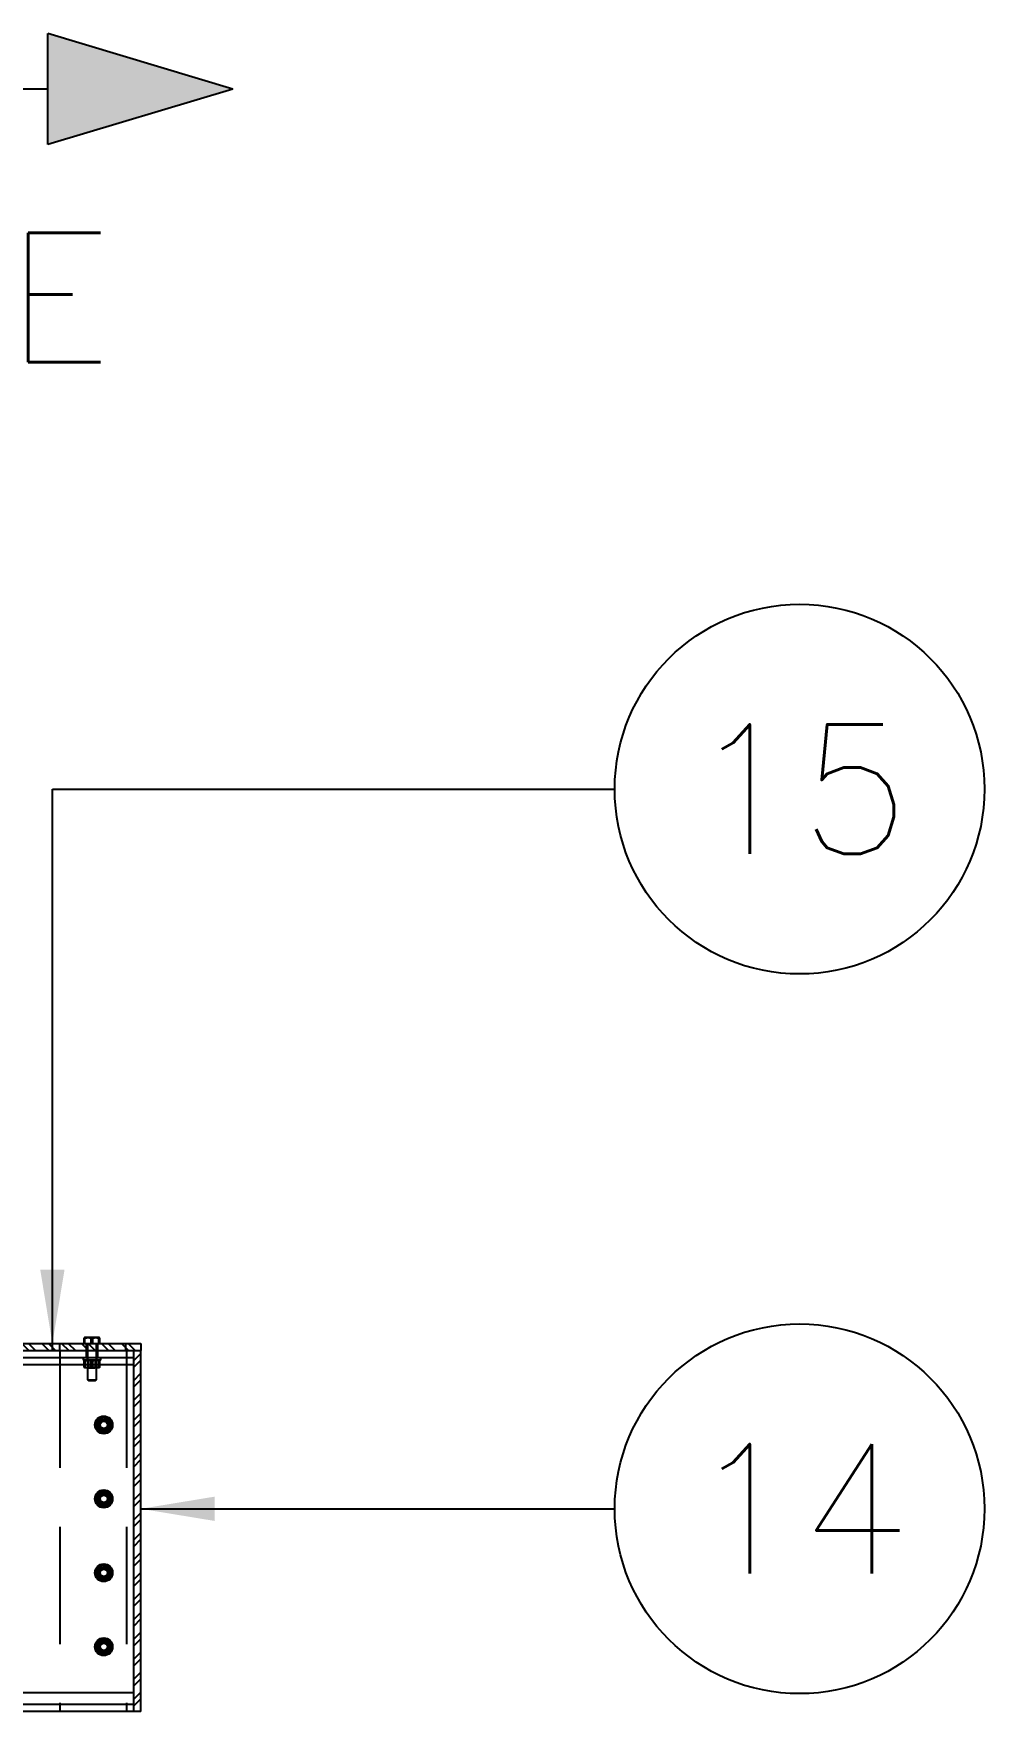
# Model space of a CAD drawing. Header units: metres. Extents: x 0 to 21025, y 0 to 14850.
# Drawn here: x 5811 to 6454, y 6191 to 7325 of the extents above; entities that cross this region are included whole.
import ezdxf
from ezdxf.enums import TextEntityAlignment as Align

# ---------------------------------------------------------------- set-up
doc = ezdxf.new("R2010")
doc.units = ezdxf.units.M
doc.header["$LTSCALE"] = 25
doc.linetypes.add('HIDDEN2', pattern=[4.7625, 3.175, -1.5875])
for name, color, linetype in [('GSB', 7, 'Continuous'), ('SDM', 7, 'Continuous'), ('SHA', 7, 'Continuous'), ('SL4', 4, 'Continuous'), ('ST1', 7, 'HIDDEN2')]:
    doc.layers.add(name, color=color, linetype=linetype)
doc.styles.add('R100', font='simplex.shx', dxfattribs={"height": 2.5})
doc.styles.add('R140', font='simplex.shx', dxfattribs={"height": 3.5})
doc.styles.add('ROMANS', font='ROMANS.SHX')
doc.dimstyles.new('25___1-25', dxfattribs={"dimscale": 25, "dimtxt": 2.5, "dimasz": 2, "dimexe": 1.5, "dimexo": 1, "dimgap": 0.5, "dimtad": 1, "dimzin": 12, "dimtxsty": 'ROMANS', "dimcen": 0, "dimclrd": 256, "dimclre": 256, "dimclrt": 3, "dimazin": 3, "dimtfac": 1, "dimtmove": 0, "dimatfit": 0, "dimfxl": 1, "dimlwd": -1, "dimlwe": -1, "dimarcsym": 0})

# ---------------------------------------------------------------- blocks, each defined once
blk = doc.blocks.new('SIMB_CORTE_2')
at = {"layer": 'GSB'}
blk.add_hatch(color=2, dxfattribs=at).paths.add_polyline_path([(1.5, -4), (-1.5, -4), (0, -9)])
at = {"layer": 'GSB', "color": 1}
for p, q in [((0, -4), (0, 0)), ((0, 0), (10, 0)), ((0, -9), (-1.5, -4)), ((1.5, -4), (-1.5, -4)), ((0, -9), (1.5, -4))]:
    blk.add_line(p, q, dxfattribs=at)
at = {"layer": 'GSB', "color": 3, "style": 'R100'}
blk.add_attdef('XXXX', (-0.597, 1.573), '', height=2.5, dxfattribs=at)
at = {"layer": 'GSB', "color": 4, "style": 'R140'}
blk.add_attdef('A', text='', height=3.5, dxfattribs=at).set_placement((5.637, -4.293), align=Align.MIDDLE)
blk = doc.blocks.new('INDICACAO_EIXO')
at = {"layer": 'GSB', "color": 3}
blk.add_circle((0, 0), 5, dxfattribs=at)

msp = doc.modelspace()

# ---------------------------------------------------------------- hatches: boundary and pattern name
at = {"layer": 'SHA'}
h = msp.add_hatch(dxfattribs=at)
h.set_pattern_fill('ANSI32', color=256, angle=90, style=0)
h.set_pattern_definition([(135, (680.72, 3493.2185), (-6.735192, -6.735192), []), (135, (680.72, 3497.709), (-6.735192, -6.735192), [])])
edge = h.paths.add_edge_path(flags=0)
edge.add_line((5883.51, 6434.865), (5883.51, 6439.628))
edge.add_line((5883.51, 6439.628), (5658.273, 6439.628))
edge.add_arc((5658.273, 6430.103), 9.525, 90, 180)
edge.add_line((5648.748, 6430.103), (5648.748, 6384.865))
edge.add_line((5648.748, 6384.865), (5653.51, 6384.865))
edge.add_line((5653.51, 6384.865), (5653.51, 6430.103))
edge.add_arc((5658.273, 6430.103), 4.762, 90, 180, ccw=False)
edge.add_line((5658.273, 6434.865), (5883.51, 6434.865))
h = msp.add_hatch(dxfattribs=at)
h.set_pattern_fill('ANSI32', color=256, style=0)
h.set_pattern_definition([(45, (680.72, 3493.2185), (-6.735192, 6.735192), []), (45, (685.21, 3493.2185), (-6.735192, 6.735192), [])])
h.paths.add_polyline_path([(5883.51, 6434.865), (5878.748, 6434.865), (5878.748, 6190.865), (5883.51, 6190.865)], flags=0)

# ---------------------------------------------------------------- linework, layer by layer
at = {"layer": 'SL4'}
for p, q in [((5658.273, 6439.628), (5883.51, 6439.628)), ((5658.273, 6434.865), (5883.51, 6434.865)), ((5845.284, 6439.628), (5845.284, 6443.181)), ((5845.51, 6443.628), (5845.492, 6443.617)), ((5848.386, 6443.628), (5845.528, 6443.628)), ((5845.773, 6443.181), (5848.386, 6443.628)), ((5845.773, 6439.628), (5845.773, 6443.181)), ((5853.368, 6443.628), (5848.386, 6443.628)), ((5851, 6443.181), (5853.368, 6443.628)), ((5851, 6439.628), (5851, 6443.181)), ((5855.51, 6443.628), (5853.368, 6443.628)), ((5855.528, 6443.617), (5855.51, 6443.628)), ((5855.737, 6439.628), (5855.737, 6443.181)), ((5878.748, 6190.865), (5878.748, 6434.865)), ((5878.748, 6434.865), (5883.51, 6434.865)), ((5883.51, 6439.628), (5883.51, 6434.865)), ((5883.51, 6190.865), (5883.51, 6434.865)), ((5653.51, 6430.103), (5878.748, 6430.103)), ((5845.204, 6425.34), (5806.027, 6425.34)), ((5844.51, 6430.103), (5844.51, 6428.503)), ((5849.032, 6428.503), (5844.51, 6428.503)), ((5845.204, 6428.056), (5845.545, 6428.503)), ((5845.204, 6423.749), (5845.204, 6428.056)), ((5845.204, 6423.749), (5845.545, 6423.303)), ((5847.516, 6423.303), (5845.511, 6423.303)), ((5847.51, 6423.303), (5847.51, 6415.182)), ((5847.516, 6423.303), (5852.481, 6423.303)), ((5856.51, 6428.503), (5849.032, 6428.503)), ((5849.828, 6423.749), (5849.828, 6428.056)), ((5855.134, 6428.056), (5852.481, 6428.503)), ((5855.134, 6423.749), (5852.481, 6423.303)), ((5855.475, 6423.303), (5852.481, 6423.303)), ((5853.51, 6415.182), (5853.51, 6423.303)), ((5855.134, 6423.749), (5855.134, 6428.056)), ((5855.816, 6428.056), (5855.475, 6428.503)), ((5855.816, 6423.749), (5855.475, 6423.303)), ((5855.816, 6423.749), (5855.816, 6428.056)), ((5878.748, 6425.34), (5855.816, 6425.34)), ((5856.51, 6428.503), (5856.51, 6430.103)), ((5847.51, 6415.182), (5848.065, 6414.628)), ((5847.51, 6415.182), (5853.51, 6415.182)), ((5848.065, 6414.628), (5852.956, 6414.628)), ((5852.956, 6414.628), (5853.51, 6415.182)), ((5855.432, 6389.509), (5854.086, 6386.955)), ((5861.201, 6389.734), (5858.316, 6389.622)), ((5855.82, 6379.517), (5858.704, 6379.629)), ((5861.589, 6379.741), (5862.934, 6382.295)), ((5854.777, 6339.029), (5853.803, 6336.312)), ((5860.458, 6340.06), (5857.617, 6339.545)), ((5862.243, 6330.221), (5863.217, 6332.939)), ((5856.563, 6329.19), (5859.403, 6329.706)), ((5854.382, 6288.661), (5853.666, 6285.864)), ((5859.941, 6290.219), (5857.161, 6289.44)), ((5857.08, 6279.032), (5859.859, 6279.811)), ((5862.639, 6280.59), (5863.354, 6283.386)), ((5859.712, 6240.272), (5856.966, 6239.381)), ((5854.221, 6238.489), (5853.62, 6235.666)), ((5857.309, 6228.978), (5860.054, 6229.87)), ((5862.8, 6230.761), (5863.401, 6233.585)), ((4878.748, 6203.628), (5878.748, 6203.628)), ((5878.748, 6195.628), (4878.748, 6195.628)), ((5878.748, 6190.865), (4926.248, 6190.865)), ((5883.51, 6190.865), (5878.748, 6190.865))]:
    msp.add_line(p, q, dxfattribs=at)
for centre, radius in [((5858.51, 6384.625), 6), ((5858.51, 6384.625), 3), ((5858.51, 6384.625), 2.445), ((5858.51, 6334.625), 6), ((5858.51, 6334.625), 3), ((5858.51, 6334.625), 2.446), ((5858.51, 6284.625), 6), ((5858.51, 6284.625), 3), ((5858.51, 6284.625), 2.446), ((5858.51, 6234.625), 6), ((5858.51, 6234.625), 3), ((5858.51, 6234.625), 2.445)]:
    msp.add_circle(centre, radius, dxfattribs=at)
for centre, start, end in [((5858.51, 6384.625), 92.224826, 152.224826), ((5858.51, 6384.625), 32.224826, 92.224826), ((5858.51, 6384.625), 152.224826, 212.224826), ((5858.51, 6384.625), 212.224826, 272.224826), ((5858.51, 6384.625), 272.224826, 332.224826), ((5858.51, 6384.625), 332.224826, 32.224826), ((5858.51, 6334.625), 160.286116, 220.286116), ((5858.51, 6334.625), 100.286116, 160.286116), ((5858.51, 6334.625), 220.286116, 280.286116), ((5858.51, 6334.625), 40.286116, 100.286116), ((5858.51, 6334.625), 280.286116, 340.286116), ((5858.51, 6334.625), 340.286116, 40.286116), ((5858.51, 6284.625), 165.652776, 225.652776), ((5858.51, 6284.625), 105.652776, 165.652776), ((5858.51, 6284.625), 45.652776, 105.652776), ((5858.51, 6284.625), 345.652776, 45.652776), ((5858.51, 6284.625), 225.652776, 285.652776), ((5858.51, 6284.625), 285.652776, 345.652776), ((5858.51, 6234.625), 167.987488, 227.987488), ((5858.51, 6234.625), 107.987488, 167.987488), ((5858.51, 6234.625), 227.987488, 287.987488), ((5858.51, 6234.625), 47.987488, 107.987488), ((5858.51, 6234.625), 287.987488, 347.987488), ((5858.51, 6234.625), 347.987488, 47.987488)]:
    msp.add_arc(centre, 5, start, end, dxfattribs=at)
for points, knots in [([(5845.284, 6443.181), (5845.346, 6443.364), (5845.426, 6443.602), (5845.509, 6443.623), (5845.528, 6443.628)], [0, 0, 0, 0, 0.76815073, 1, 1, 1, 1]), ([(5847.652, 6443.628), (5847.596, 6443.627), (5846.796, 6443.621), (5846.012, 6443.393), (5845.284, 6443.181)], [0, 0, 0, 0, 0.07020058, 1, 1, 1, 1]), ([(5845.528, 6443.628), (5845.594, 6443.572), (5845.676, 6443.5), (5845.756, 6443.237), (5845.773, 6443.181)], [0, 0, 0, 0, 0.78899924, 1, 1, 1, 1]), ([(5848.386, 6443.628), (5848.448, 6443.627), (5849.331, 6443.621), (5850.196, 6443.393), (5851, 6443.181)], [0, 0, 0, 0, 0.07020058, 1, 1, 1, 1]), ([(5853.368, 6443.628), (5853.424, 6443.627), (5854.224, 6443.621), (5855.008, 6443.393), (5855.737, 6443.181)], [0, 0, 0, 0, 0.07020058, 1, 1, 1, 1]), ([(5855.737, 6443.181), (5855.72, 6443.237), (5855.652, 6443.465), (5855.581, 6443.528), (5855.528, 6443.575)], [0, 0, 0, 0, 0.24670046, 1, 1, 1, 1]), ([(5845.204, 6428.056), (5845.398, 6428.124), (5846.152, 6428.385), (5846.935, 6428.453), (5847.516, 6428.503)], [0, 0, 0, 0, 0.25755135, 1, 1, 1, 1]), ([(5845.204, 6423.749), (5845.398, 6423.682), (5846.152, 6423.42), (5846.935, 6423.353), (5847.516, 6423.303)], [0, 0, 0, 0, 0.257551345, 1, 1, 1, 1]), ([(5847.516, 6428.503), (5847.727, 6428.496), (5848.509, 6428.472), (5849.271, 6428.232), (5849.828, 6428.056)], [0, 0, 0, 0, 0.26863361, 1, 1, 1, 1]), ([(5847.516, 6423.303), (5847.727, 6423.309), (5848.509, 6423.334), (5849.271, 6423.574), (5849.828, 6423.749)], [0, 0, 0, 0, 0.26863361, 1, 1, 1, 1]), ([(5852.481, 6428.503), (5852.418, 6428.502), (5851.523, 6428.496), (5850.645, 6428.268), (5849.828, 6428.056)], [0, 0, 0, 0, 0.07020058, 1, 1, 1, 1]), ([(5852.481, 6423.303), (5852.418, 6423.303), (5851.523, 6423.31), (5850.645, 6423.538), (5849.828, 6423.749)], [0, 0, 0, 0, 0.07020058, 1, 1, 1, 1]), ([(5855.475, 6428.503), (5855.467, 6428.502), (5855.352, 6428.496), (5855.239, 6428.268), (5855.134, 6428.056)], [0, 0, 0, 0, 0.07020058, 1, 1, 1, 1]), ([(5855.475, 6423.303), (5855.467, 6423.303), (5855.352, 6423.31), (5855.239, 6423.538), (5855.134, 6423.749)], [0, 0, 0, 0, 0.07020058, 1, 1, 1, 1]), ([(5858.316, 6389.622), (5858.248, 6389.619), (5857.274, 6389.581), (5856.319, 6389.544), (5855.432, 6389.509)], [0, 0, 0, 0, 0.07020058, 1, 1, 1, 1]), ([(5861.201, 6389.734), (5861.33, 6389.529), (5861.832, 6388.733), (5862.353, 6387.906), (5862.74, 6387.292)], [0, 0, 0, 0, 0.25755135, 1, 1, 1, 1]), ([(5854.086, 6386.955), (5854.054, 6386.895), (5853.6, 6386.032), (5853.155, 6385.187), (5852.741, 6384.401)], [0, 0, 0, 0, 0.07020058, 1, 1, 1, 1]), ([(5852.741, 6384.401), (5852.87, 6384.196), (5853.372, 6383.4), (5853.893, 6382.573), (5854.28, 6381.959)], [0, 0, 0, 0, 0.25755135, 1, 1, 1, 1]), ([(5854.28, 6381.959), (5854.42, 6381.737), (5854.941, 6380.91), (5855.449, 6380.106), (5855.82, 6379.517)], [0, 0, 0, 0, 0.268633605, 1, 1, 1, 1]), ([(5858.704, 6379.629), (5858.773, 6379.632), (5859.747, 6379.67), (5860.701, 6379.707), (5861.589, 6379.741)], [0, 0, 0, 0, 0.07020058, 1, 1, 1, 1]), ([(5862.74, 6387.292), (5862.88, 6387.069), (5863.401, 6386.243), (5863.908, 6385.438), (5864.279, 6384.849)], [0, 0, 0, 0, 0.26863361, 1, 1, 1, 1]), ([(5862.934, 6382.295), (5862.966, 6382.356), (5863.42, 6383.218), (5863.865, 6384.064), (5864.279, 6384.849)], [0, 0, 0, 0, 0.07020058, 1, 1, 1, 1]), ([(5853.803, 6336.312), (5853.78, 6336.248), (5853.451, 6335.33), (5853.129, 6334.431), (5852.83, 6333.594)], [0, 0, 0, 0, 0.07020058, 1, 1, 1, 1]), ([(5852.83, 6333.594), (5852.986, 6333.41), (5853.595, 6332.692), (5854.227, 6331.946), (5854.696, 6331.392)], [0, 0, 0, 0, 0.25755135, 1, 1, 1, 1]), ([(5854.696, 6331.392), (5854.866, 6331.192), (5855.498, 6330.447), (5856.113, 6329.721), (5856.563, 6329.19)], [0, 0, 0, 0, 0.26863361, 1, 1, 1, 1]), ([(5857.617, 6339.545), (5857.55, 6339.533), (5856.591, 6339.359), (5855.651, 6339.188), (5854.777, 6339.029)], [0, 0, 0, 0, 0.07020058, 1, 1, 1, 1]), ([(5860.458, 6340.06), (5860.614, 6339.876), (5861.223, 6339.158), (5861.855, 6338.412), (5862.324, 6337.858)], [0, 0, 0, 0, 0.257551345, 1, 1, 1, 1]), ([(5862.324, 6337.858), (5862.494, 6337.658), (5863.126, 6336.913), (5863.741, 6336.187), (5864.191, 6335.656)], [0, 0, 0, 0, 0.26863361, 1, 1, 1, 1]), ([(5863.217, 6332.939), (5863.24, 6333.003), (5863.569, 6333.921), (5863.891, 6334.82), (5864.191, 6335.656)], [0, 0, 0, 0, 0.070200577, 1, 1, 1, 1]), ([(5859.403, 6329.706), (5859.47, 6329.718), (5860.43, 6329.892), (5861.369, 6330.063), (5862.243, 6330.221)], [0, 0, 0, 0, 0.07020058, 1, 1, 1, 1]), ([(5853.666, 6285.864), (5853.649, 6285.798), (5853.408, 6284.854), (5853.171, 6283.928), (5852.951, 6283.068)], [0, 0, 0, 0, 0.07020058, 1, 1, 1, 1]), ([(5857.161, 6289.44), (5857.095, 6289.421), (5856.157, 6289.158), (5855.237, 6288.901), (5854.382, 6288.661)], [0, 0, 0, 0, 0.07020058, 1, 1, 1, 1]), ([(5859.941, 6290.219), (5860.114, 6290.049), (5860.787, 6289.392), (5861.486, 6288.708), (5862.005, 6288.201)], [0, 0, 0, 0, 0.25755135, 1, 1, 1, 1]), ([(5862.005, 6288.201), (5862.193, 6288.017), (5862.892, 6287.334), (5863.572, 6286.669), (5864.07, 6286.183)], [0, 0, 0, 0, 0.26863361, 1, 1, 1, 1]), ([(5863.354, 6283.386), (5863.371, 6283.453), (5863.613, 6284.397), (5863.85, 6285.323), (5864.07, 6286.183)], [0, 0, 0, 0, 0.07020058, 1, 1, 1, 1]), ([(5852.951, 6283.068), (5853.124, 6282.898), (5853.797, 6282.24), (5854.496, 6281.557), (5855.015, 6281.05)], [0, 0, 0, 0, 0.25755135, 1, 1, 1, 1]), ([(5855.015, 6281.05), (5855.203, 6280.866), (5855.902, 6280.183), (5856.582, 6279.518), (5857.08, 6279.032)], [0, 0, 0, 0, 0.26863361, 1, 1, 1, 1]), ([(5859.859, 6279.811), (5859.925, 6279.829), (5860.864, 6280.092), (5861.784, 6280.35), (5862.639, 6280.59)], [0, 0, 0, 0, 0.07020058, 1, 1, 1, 1]), ([(5859.712, 6240.272), (5859.892, 6240.11), (5860.591, 6239.48), (5861.317, 6238.826), (5861.857, 6238.34)], [0, 0, 0, 0, 0.25755135, 1, 1, 1, 1]), ([(5853.62, 6235.666), (5853.605, 6235.599), (5853.403, 6234.646), (5853.204, 6233.711), (5853.019, 6232.842)], [0, 0, 0, 0, 0.070200577, 1, 1, 1, 1]), ([(5853.019, 6232.842), (5853.199, 6232.68), (5853.898, 6232.05), (5854.625, 6231.396), (5855.164, 6230.91)], [0, 0, 0, 0, 0.25755135, 1, 1, 1, 1]), ([(5856.966, 6239.381), (5856.901, 6239.36), (5855.974, 6239.059), (5855.065, 6238.764), (5854.221, 6238.489)], [0, 0, 0, 0, 0.07020058, 1, 1, 1, 1]), ([(5855.164, 6230.91), (5855.359, 6230.735), (5856.085, 6230.081), (5856.792, 6229.444), (5857.309, 6228.978)], [0, 0, 0, 0, 0.26863361, 1, 1, 1, 1]), ([(5860.054, 6229.87), (5860.119, 6229.891), (5861.047, 6230.192), (5861.955, 6230.487), (5862.8, 6230.761)], [0, 0, 0, 0, 0.07020058, 1, 1, 1, 1]), ([(5861.857, 6238.34), (5862.052, 6238.165), (5862.778, 6237.511), (5863.485, 6236.874), (5864.002, 6236.408)], [0, 0, 0, 0, 0.26863361, 1, 1, 1, 1]), ([(5863.401, 6233.585), (5863.415, 6233.652), (5863.618, 6234.605), (5863.817, 6235.539), (5864.002, 6236.408)], [0, 0, 0, 0, 0.07020058, 1, 1, 1, 1])]:
    msp.add_open_spline(points, degree=3, knots=knots, dxfattribs=at)
at = {"layer": 'ST1'}
for p, q in [((5823.75, 6434.865), (5823.75, 6439.628)), ((5828.748, 6434.865), (5828.748, 6190.865)), ((5828.75, 6434.865), (5828.75, 6439.628)), ((5846.51, 6439.628), (5846.51, 6434.865)), ((5846.51, 6434.865), (5846.51, 6430.103)), ((5847.51, 6439.628), (5847.51, 6423.303)), ((5850.021, 6443.181), (5847.652, 6443.628)), ((5850.021, 6439.628), (5850.021, 6443.181)), ((5855.248, 6443.181), (5852.634, 6443.628)), ((5853.51, 6423.303), (5853.51, 6439.628)), ((5854.51, 6434.865), (5854.51, 6439.628)), ((5854.51, 6430.103), (5854.51, 6434.865)), ((5855.248, 6439.628), (5855.248, 6443.181)), ((5873.51, 6434.865), (5873.51, 6439.628)), ((5873.985, 6434.865), (5873.985, 6190.865)), ((5878.748, 6425.34), (4878.748, 6425.34)), ((5855.816, 6425.34), (5845.204, 6425.34)), ((5845.886, 6428.056), (5848.539, 6428.503)), ((5845.886, 6423.749), (5845.886, 6428.056)), ((5845.886, 6423.749), (5848.539, 6423.303)), ((5847.31, 6430.103), (5847.31, 6428.503)), ((5847.51, 6428.503), (5848.01, 6428.153)), ((5848.01, 6423.678), (5847.51, 6423.328)), ((5849.013, 6428.153), (5848.01, 6428.153)), ((5848.01, 6428.153), (5848.01, 6423.678)), ((5848.01, 6423.678), (5853.01, 6423.678)), ((5848.714, 6423.328), (5853.51, 6423.328)), ((5853.01, 6428.153), (5849.013, 6428.153)), ((5851.192, 6423.749), (5851.192, 6428.056)), ((5853.01, 6428.153), (5853.51, 6428.503)), ((5853.01, 6423.678), (5853.01, 6428.153)), ((5853.51, 6423.328), (5853.01, 6423.678)), ((5853.51, 6423.303), (5853.51, 6423.328)), ((5853.71, 6428.503), (5853.71, 6430.103)), ((5857.537, 6390.316), (5853.095, 6386.628)), ((5862.952, 6388.313), (5857.537, 6390.316)), ((5863.925, 6382.622), (5862.952, 6388.313)), ((5853.095, 6386.628), (5854.068, 6380.937)), ((5854.068, 6380.937), (5859.483, 6378.934)), ((5859.483, 6378.934), (5863.925, 6382.622)), ((5856.749, 6340.124), (5852.868, 6335.849)), ((5852.868, 6335.849), (5854.629, 6330.351)), ((5862.391, 6338.9), (5856.749, 6340.124)), ((5860.272, 6329.127), (5864.153, 6333.402)), ((5864.153, 6333.402), (5862.391, 6338.9)), ((5854.629, 6330.351), (5860.272, 6329.127)), ((5856.242, 6289.935), (5852.778, 6285.316)), ((5861.974, 6289.244), (5856.242, 6289.935)), ((5864.242, 6283.935), (5861.974, 6289.244)), ((5852.778, 6285.316), (5855.046, 6280.007)), ((5855.046, 6280.007), (5860.778, 6279.316)), ((5860.778, 6279.316), (5864.242, 6283.935)), ((5856.028, 6239.838), (5852.755, 6235.082)), ((5852.755, 6235.082), (5855.237, 6229.869)), ((5855.237, 6229.869), (5860.993, 6229.413)), ((5861.783, 6239.381), (5856.028, 6239.838)), ((5860.993, 6229.413), (5864.266, 6234.169)), ((5864.266, 6234.169), (5861.783, 6239.381)), ((4878.748, 6203.628), (5878.748, 6203.628))]:
    msp.add_line(p, q, dxfattribs=at)
for centre, radius in [((5858.51, 6384.625), 4), ((5858.51, 6384.625), 3.2), ((5858.51, 6384.625), 2.5), ((5858.51, 6334.625), 4), ((5858.51, 6334.625), 3.2), ((5858.51, 6334.625), 2.5), ((5858.51, 6284.625), 4), ((5858.51, 6284.625), 3.2), ((5858.51, 6284.625), 2.5), ((5858.51, 6234.625), 4), ((5858.51, 6234.625), 3.2), ((5858.51, 6234.625), 2.5)]:
    msp.add_circle(centre, radius, dxfattribs=at)
for points, knots in [([(5852.634, 6443.628), (5852.572, 6443.627), (5851.69, 6443.621), (5850.825, 6443.393), (5850.021, 6443.181)], [0, 0, 0, 0, 0.07020058, 1, 1, 1, 1]), ([(5855.492, 6443.628), (5855.473, 6443.623), (5855.39, 6443.602), (5855.31, 6443.364), (5855.248, 6443.181)], [0, 0, 0, 0, 0.23184927, 1, 1, 1, 1]), ([(5848.539, 6428.503), (5848.602, 6428.502), (5849.498, 6428.496), (5850.376, 6428.268), (5851.192, 6428.056)], [0, 0, 0, 0, 0.07020058, 1, 1, 1, 1]), ([(5848.539, 6423.303), (5848.602, 6423.303), (5849.498, 6423.31), (5850.376, 6423.538), (5851.192, 6423.749)], [0, 0, 0, 0, 0.07020058, 1, 1, 1, 1]), ([(5851.192, 6428.056), (5851.386, 6428.124), (5852.14, 6428.385), (5852.923, 6428.453), (5853.504, 6428.503)], [0, 0, 0, 0, 0.257551345, 1, 1, 1, 1]), ([(5851.192, 6423.749), (5851.386, 6423.682), (5852.14, 6423.42), (5852.923, 6423.353), (5853.504, 6423.303)], [0, 0, 0, 0, 0.257551345, 1, 1, 1, 1]), ([(5853.504, 6428.503), (5853.714, 6428.496), (5854.497, 6428.472), (5855.259, 6428.232), (5855.816, 6428.056)], [0, 0, 0, 0, 0.26863361, 1, 1, 1, 1]), ([(5853.504, 6423.303), (5853.714, 6423.309), (5854.497, 6423.334), (5855.259, 6423.574), (5855.816, 6423.749)], [0, 0, 0, 0, 0.268633605, 1, 1, 1, 1])]:
    msp.add_open_spline(points, degree=3, knots=knots, dxfattribs=at)

# ---------------------------------------------------------------- block references
at = {"layer": 'GSB'}
ref = msp.add_blockref('SIMB_CORTE_2', (5720.748, 7287.945), dxfattribs=dict(at, xscale=-24.99999999999972, yscale=24.99999999999972, zscale=24.99999999999972, rotation=89.99999999999993))
ref.add_attrib('A', 'E', dxfattribs={"color": 4, "height": 87.5, "style": 'R140'}).set_placement((5828.084, 7147.025), align=Align.MIDDLE)
ref = msp.add_blockref('INDICACAO_EIXO', (6329.057, 6814.53), dxfattribs=dict(at, xscale=24.99999999999972, yscale=24.99999999999972, zscale=24.99999999999972))
ref.add_attrib('EIXO', '15', dxfattribs={"color": 4, "height": 87.5, "style": 'R140'}).set_placement((6329.057, 6814.53), align=Align.MIDDLE_CENTER)
ref = msp.add_blockref('INDICACAO_EIXO', (6329.057, 6327.891), dxfattribs=dict(at, xscale=24.99999999999972, yscale=24.99999999999972, zscale=24.99999999999972))
ref.add_attrib('EIXO', '14', dxfattribs={"color": 4, "height": 87.5, "style": 'R140'}).set_placement((6329.057, 6327.891), align=Align.MIDDLE_CENTER)

# ---------------------------------------------------------------- leaders
at = {"layer": 'SDM'}
for points in [[(5823.75, 6439.628), (5823.75, 6814.53), (6204.057, 6814.53)], [(5883.51, 6327.891), (6204.057, 6327.891)]]:
    msp.add_leader(points, dimstyle='25___1-25', override={"dimgap": 0.5, "dimtad": 0}, dxfattribs=at)

doc.saveas('drawing.dxf')
